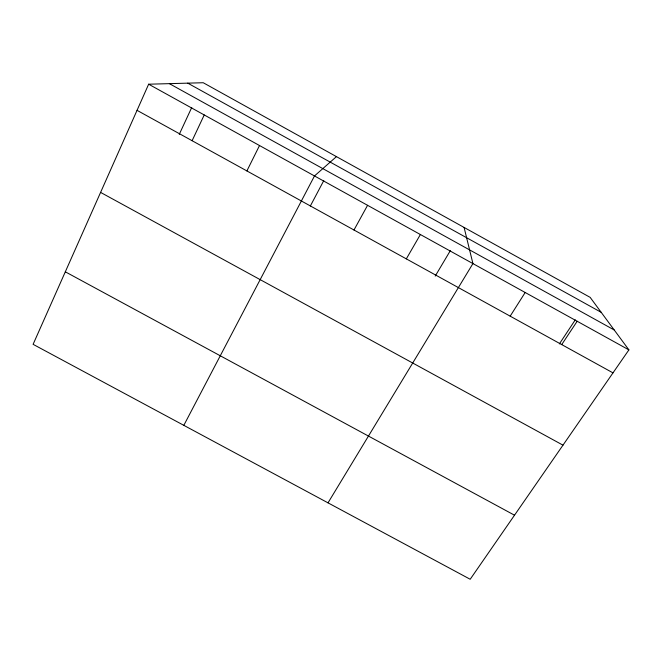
<?xml version="1.0" encoding="UTF-8"?>
<svg xmlns="http://www.w3.org/2000/svg" width="662" height="662" viewBox="0 0 662 662"><rect width="100%" height="100%" fill="white"/><g stroke="black" fill="none" stroke-linecap="round" stroke-linejoin="round"><path stroke-width="0.99" d="M148.652 84.206L33.1 344.331L470.194 579.267L628.9 349.875L590.156 297.37L203.234 82.733L148.652 84.206L628.9 349.875M179.261 134.361L191.732 107.501M192.112 140.716L204.235 114.948M246.893 170.937L259.512 145.532M183.821 425.343L314.5 175.943L336.445 156.629M310.337 206.023L323.768 180.618M353.98 230.004L367.575 205.311M406.319 258.875L420.387 234.522M435.224 276.079L450.334 250.633M328.013 502.847L472.925 263.584L464.095 227.438M510.179 316.163L525.181 292.496M559.365 343.926L575.295 319.829M561.715 344.596L577.173 321.26M65.315 271.809L514.515 515.21M100.591 192.402L562.973 445.162M137.042 110.339L612.987 372.872M187.751 83.147L601.179 312.315M169.381 83.644L614.22 329.982"/></g></svg>
